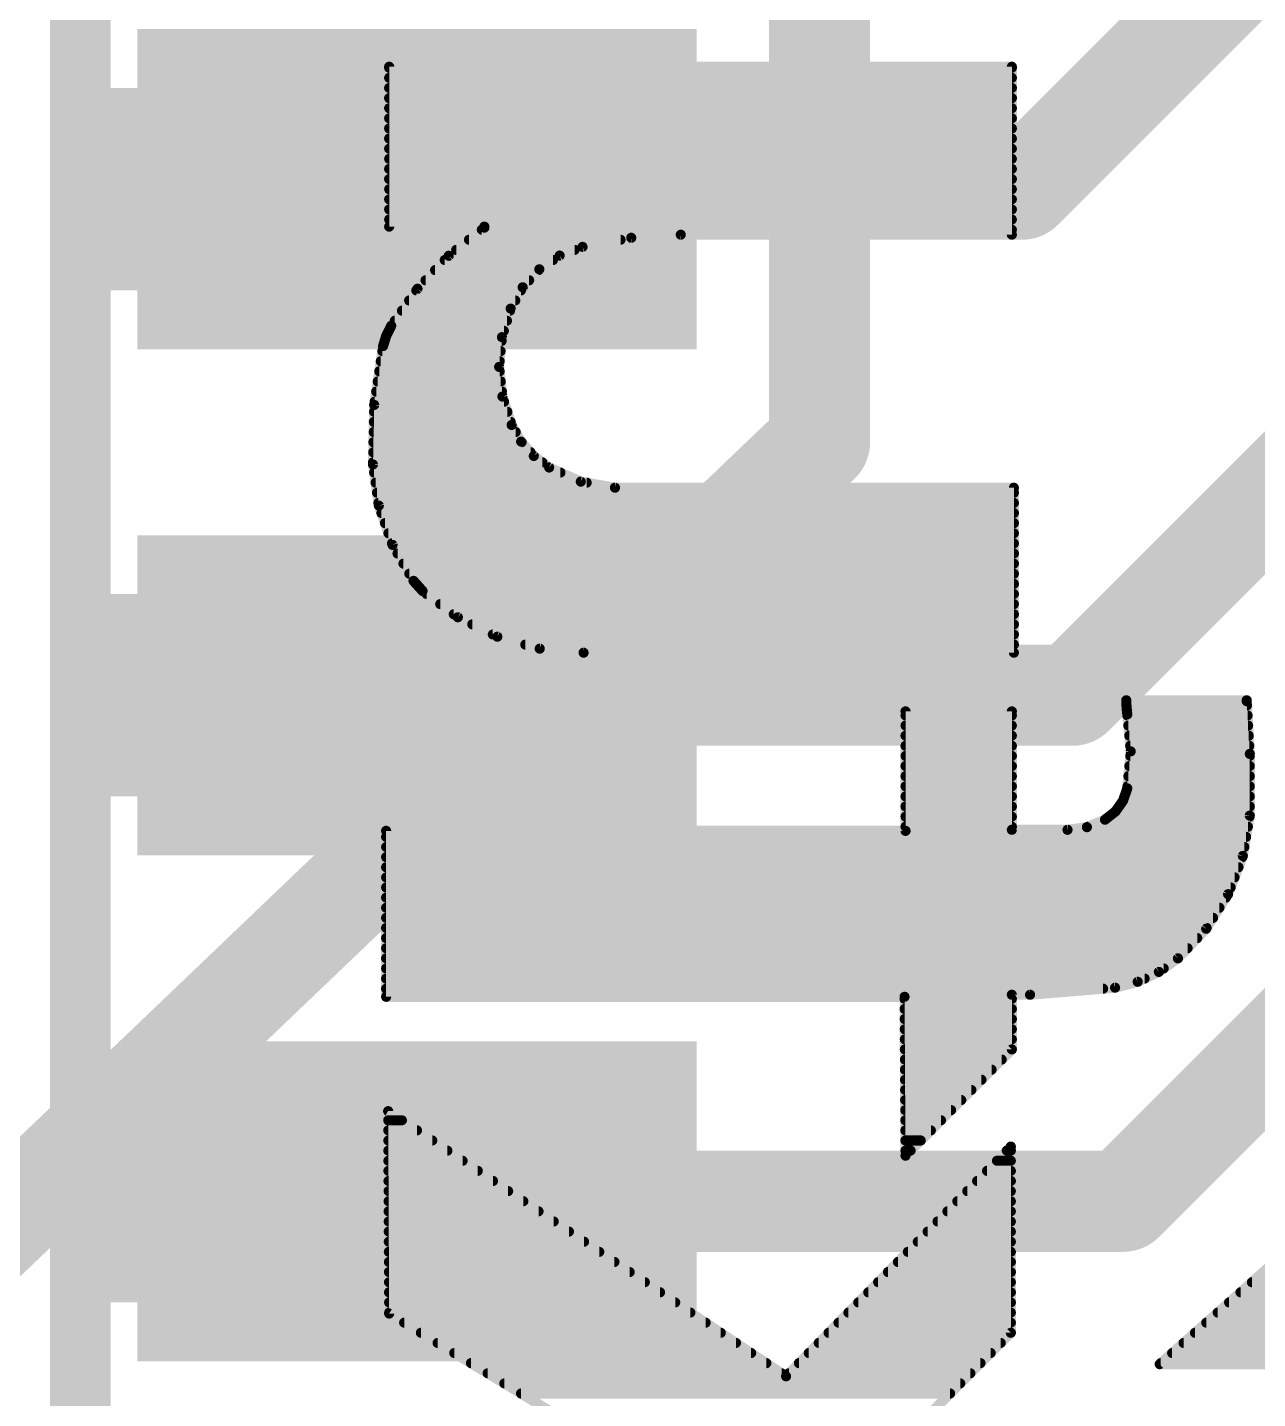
# Model space of a CAD drawing. Extents: x -32 to 75, y -18 to 32.
# Drawn here: x 13.253 to 16.339, y 12.84 to 16.281 of the extents above; entities that cross this region are included whole.
import ezdxf

# ---------------------------------------------------------------- set-up
doc = ezdxf.new("R2010")
doc.units = 0
for name, color, linetype in [('1', 12, 'CONTINUOUS'), ('16', 132, 'CONTINUOUS'), ('21', 53, 'CONTINUOUS'), ('22', 53, 'CONTINUOUS'), ('29', 253, 'CONTINUOUS'), ('31', 253, 'CONTINUOUS'), ('51', 53, 'CONTINUOUS')]:
    doc.layers.add(name, color=color, linetype=linetype)

# ---------------------------------------------------------------- blocks, each defined once
blk = doc.blocks.new('RECT')
blk.add_solid([(-0.5, -0.5), (0.5, -0.5), (-0.5, 0.5), (0.5, 0.5)])

msp = doc.modelspace()

# ---------------------------------------------------------------- linework, layer by layer
at = {"layer": '1', "const_width": 0.254}
for points in [[(15.748, 15.875), (16.383, 16.51)], [(15.875, 14.605), (17.399, 16.129)], [(14.23, 15.875), (15.748, 15.875)], [(16.002, 13.335), (18.415, 15.748)], [(14.23, 14.605), (15.875, 14.605)], [(14.23, 13.335), (16.002, 13.335)]]:
    msp.add_lwpolyline(points, dxfattribs=at)
at = {"layer": '1', "const_width": 0.127}
for points in [[(14.23, 15.9385, 1), (14.23, 15.8115)], [(15.748, 15.8115, 1), (15.748, 15.9385)], [(15.7031, 15.9199, 1), (15.7929, 15.8301)], [(14.23, 14.6685, 1), (14.23, 14.5415)], [(15.875, 14.5415, 1), (15.875, 14.6685)], [(15.8301, 14.6499, 1), (15.9199, 14.5601)], [(14.23, 13.3985, 1), (14.23, 13.2715)], [(16.002, 13.2715, 1), (16.002, 13.3985)], [(15.9571, 13.3799, 1), (16.0469, 13.2901)]]:
    msp.add_lwpolyline(points, format="xyb", dxfattribs=at)
at = {"layer": '16', "const_width": 0.254}
for points in [[(15.24, 25.4), (15.24, 15.24)], [(15.24, 15.24), (12.319, 12.446)]]:
    msp.add_lwpolyline(points, dxfattribs=at)
at = {"layer": '16', "const_width": 0.127}
for points in [[(15.2839, 15.1941, 1), (15.1961, 15.2859)], [(15.1765, 15.24, 1), (15.3035, 15.24)]]:
    msp.add_lwpolyline(points, format="xyb", dxfattribs=at)
at = {"layer": '21', "const_width": 0.1524}
msp.add_lwpolyline([(13.3858, 10.541), (13.3858, 19.939)], dxfattribs=at)
at = {"layer": '22', "const_width": 0.0127}
for points in [[(14.1605, 16.1887, 1), (14.1605, 16.176)], [(14.1605, 16.1862, 1), (14.1605, 16.1734)], [(14.1669, 16.1823, 1), (14.1542, 16.1823)], [(15.7289, 16.1823, 1), (15.7163, 16.1823)], [(15.7226, 16.176, 1), (15.7226, 16.1887)], [(15.7226, 16.1734, 1), (15.7226, 16.1862)], [(14.1605, 16.1608, 1), (14.1605, 16.1481)], [(14.1605, 16.1354, 1), (14.1605, 16.1227)], [(15.7226, 16.1481, 1), (15.7226, 16.1608)], [(15.7226, 16.1227, 1), (15.7226, 16.1354)], [(14.1605, 16.11, 1), (14.1605, 16.0972)], [(15.7226, 16.0972, 1), (15.7226, 16.11)], [(14.1605, 16.0846, 1), (14.1605, 16.0719)], [(15.7226, 16.0719, 1), (15.7226, 16.0846)], [(14.1605, 16.0592, 1), (14.1605, 16.0465)], [(14.1605, 16.0338, 1), (14.1605, 16.021)], [(15.7226, 16.0465, 1), (15.7226, 16.0592)], [(15.7226, 16.021, 1), (15.7226, 16.0338)], [(14.1605, 16.0084, 1), (14.1605, 15.9957)], [(15.7226, 15.9957, 1), (15.7226, 16.0084)], [(14.1605, 15.983, 1), (14.1605, 15.9703)], [(15.7226, 15.9703, 1), (15.7226, 15.983)], [(14.1605, 15.9322, 1), (14.1605, 15.9195)], [(14.1605, 15.9575, 1), (14.1605, 15.9449)], [(15.7226, 15.9449, 1), (15.7226, 15.9575)], [(15.7226, 15.9195, 1), (15.7226, 15.9322)], [(14.1605, 15.9068, 1), (14.1605, 15.8941)], [(15.7226, 15.8941, 1), (15.7226, 15.9068)], [(14.1605, 15.8813, 1), (14.1605, 15.8687)], [(15.7226, 15.8687, 1), (15.7226, 15.8813)], [(14.1605, 15.8306, 1), (14.1605, 15.8179)], [(14.1605, 15.8559, 1), (14.1605, 15.8433)], [(15.7226, 15.8433, 1), (15.7226, 15.8559)], [(15.7226, 15.8179, 1), (15.7226, 15.8306)], [(14.1605, 15.8051, 1), (14.1605, 15.7925)], [(15.7226, 15.7925, 1), (15.7226, 15.8051)], [(14.1605, 15.7873, 1), (14.1605, 15.7747)], [(14.1542, 15.781, 1), (14.1669, 15.781)], [(14.3929, 15.7797, 1), (14.3929, 15.7671)], [(14.4056, 15.781, 1), (14.393, 15.781)], [(14.393, 15.7785, 1), (14.4056, 15.7785)], [(14.4032, 15.7735, 1), (14.3954, 15.7835)], [(14.3993, 15.7747, 1), (14.3993, 15.7873)], [(14.7675, 15.7594, 1), (14.7683, 15.7467)], [(14.769, 15.7468, 1), (14.7667, 15.7593)], [(14.892, 15.767, 1), (14.892, 15.7544)], [(14.8924, 15.7544, 1), (14.8916, 15.767)], [(15.7163, 15.7607, 1), (15.7289, 15.7607)], [(15.7226, 15.7671, 1), (15.7226, 15.7797)], [(15.7226, 15.7544, 1), (15.7226, 15.767)], [(14.3286, 15.7289, 1), (14.3286, 15.7163)], [(14.3608, 15.7544, 1), (14.3608, 15.7417)], [(14.6256, 15.7163, 1), (14.6256, 15.7289)], [(14.6444, 15.7364, 1), (14.6468, 15.724)], [(14.6479, 15.7243, 1), (14.6433, 15.7361)], [(14.7409, 15.7417, 1), (14.7409, 15.7544)], [(14.2999, 15.7035, 1), (14.2999, 15.6909)], [(14.306, 15.7128, 1), (14.3139, 15.7028)], [(14.3145, 15.7034, 1), (14.3053, 15.7122)], [(14.5715, 15.6909, 1), (14.5715, 15.7035)], [(14.5859, 15.7143, 1), (14.5904, 15.7025)], [(14.5917, 15.7031, 1), (14.5846, 15.7137)], [(14.2517, 15.6527, 1), (14.2517, 15.6401)], [(14.2758, 15.6782, 1), (14.2758, 15.6655)], [(14.5117, 15.6401, 1), (14.5117, 15.6527)], [(14.5336, 15.6793, 1), (14.5407, 15.6687)], [(14.5419, 15.6697, 1), (14.5325, 15.6783)], [(14.5352, 15.6655, 1), (14.5352, 15.6782)], [(14.2286, 15.6273, 1), (14.2286, 15.6147)], [(14.2269, 15.6295, 1), (14.2361, 15.6207)], [(14.2367, 15.6214, 1), (14.2263, 15.6288)], [(14.4908, 15.6331, 1), (14.5002, 15.6245)], [(14.501, 15.6257, 1), (14.49, 15.632)], [(14.4911, 15.6147, 1), (14.4911, 15.6273)], [(14.2106, 15.602, 1), (14.2106, 15.5893)], [(14.4768, 15.5893, 1), (14.4768, 15.602)], [(14.1746, 15.5511, 1), (14.1746, 15.5385)], [(14.1926, 15.5766, 1), (14.1926, 15.5639)], [(14.456, 15.5385, 1), (14.456, 15.5511)], [(14.4598, 15.5784, 1), (14.4708, 15.5722)], [(14.4714, 15.5734, 1), (14.4592, 15.5772)], [(14.4637, 15.5639, 1), (14.4637, 15.5766)], [(14.1594, 15.5057, 1), (14.1473, 15.5094)], [(14.1593, 15.5258, 1), (14.1593, 15.5131)], [(14.1604, 15.5358, 1), (14.1708, 15.5284)], [(14.1713, 15.5293, 1), (14.1599, 15.5349)], [(14.4482, 15.5131, 1), (14.4482, 15.5258)], [(14.1516, 15.4803, 1), (14.139, 15.4823)], [(14.1392, 15.4832, 1), (14.1514, 15.4794)], [(14.1492, 15.5004, 1), (14.1492, 15.4877)], [(14.1477, 15.5104, 1), (14.159, 15.5047)], [(14.4497, 15.503, 1), (14.4371, 15.5042)], [(14.4373, 15.5055, 1), (14.4495, 15.5018)], [(14.4425, 15.4877, 1), (14.4425, 15.5004)], [(14.1395, 15.4496, 1), (14.1395, 15.4369)], [(14.1434, 15.4749, 1), (14.1434, 15.4623)], [(14.4377, 15.4369, 1), (14.4377, 15.4496)], [(14.4401, 15.4623, 1), (14.4401, 15.4749)], [(14.1357, 15.4242, 1), (14.1357, 15.4115)], [(14.4427, 15.4297, 1), (14.4301, 15.4283)], [(14.4301, 15.4296, 1), (14.4427, 15.4284)], [(14.4376, 15.4115, 1), (14.4376, 15.4242)], [(14.1318, 15.3987, 1), (14.1318, 15.3861)], [(14.4405, 15.3861, 1), (14.4405, 15.3987)], [(14.1242, 15.348, 1), (14.1242, 15.3353)], [(14.128, 15.3734, 1), (14.128, 15.3607)], [(14.4507, 15.3565, 1), (14.4386, 15.3525)], [(14.4383, 15.3538, 1), (14.451, 15.3552)], [(14.4433, 15.3607, 1), (14.4433, 15.3734)], [(14.4488, 15.3353, 1), (14.4488, 15.348)], [(14.1226, 15.3225, 1), (14.1226, 15.3099)], [(14.1293, 15.3334, 1), (14.1166, 15.3337)], [(14.1167, 15.3345, 1), (14.1292, 15.3326)], [(14.4571, 15.3099, 1), (14.4571, 15.3225)], [(14.1221, 15.2972, 1), (14.1221, 15.2845)], [(14.4733, 15.2863, 1), (14.4623, 15.2801)], [(14.4618, 15.2812, 1), (14.4738, 15.2852)], [(14.4653, 15.2845, 1), (14.4653, 15.2972)], [(14.121, 15.2463, 1), (14.121, 15.2337)], [(14.1216, 15.2718, 1), (14.1216, 15.2591)], [(14.4779, 15.2591, 1), (14.4779, 15.2718)], [(14.4963, 15.2456, 1), (14.4868, 15.2372)], [(14.4861, 15.2383, 1), (14.4971, 15.2446)], [(14.4928, 15.2337, 1), (14.4928, 15.2463)], [(14.1205, 15.221, 1), (14.1205, 15.2083)], [(14.5152, 15.2083, 1), (14.5152, 15.221)], [(14.5272, 15.2104, 1), (14.5195, 15.2003)], [(14.5186, 15.2012, 1), (14.5281, 15.2096)], [(14.1262, 15.185, 1), (14.1136, 15.1832)], [(14.1136, 15.1842, 1), (14.1262, 15.184)], [(14.12, 15.1956, 1), (14.12, 15.1829)], [(14.1228, 15.1701, 1), (14.1228, 15.1575)], [(14.5449, 15.1829, 1), (14.5449, 15.1956)], [(14.5644, 15.1823, 1), (14.5592, 15.1707)], [(14.558, 15.1714, 1), (14.5656, 15.1816)], [(14.5902, 15.1575, 1), (14.5902, 15.1701)], [(14.1264, 15.1448, 1), (14.1264, 15.1321)], [(14.6424, 15.1473, 1), (14.6401, 15.1348)], [(14.6387, 15.1352, 1), (14.6438, 15.1468)], [(14.6559, 15.1321, 1), (14.6559, 15.1448)], [(14.13, 15.1194, 1), (14.13, 15.1067)], [(14.7269, 15.132, 1), (14.7269, 15.1194)], [(14.7258, 15.1194, 1), (14.728, 15.132)], [(15.734, 15.1257, 1), (15.7214, 15.1257)], [(15.7277, 15.1194, 1), (15.7277, 15.132)], [(15.7277, 15.1067, 1), (15.7277, 15.1194)], [(14.1336, 15.0939, 1), (14.1336, 15.0813)], [(14.1406, 15.0828, 1), (14.1286, 15.0787)], [(14.1283, 15.0799, 1), (14.1409, 15.0817)], [(14.1411, 15.0686, 1), (14.1411, 15.0559)], [(15.7277, 15.0813, 1), (15.7277, 15.0939)], [(15.7277, 15.0559, 1), (15.7277, 15.0686)], [(14.1499, 15.0432, 1), (14.1499, 15.0305)], [(15.7277, 15.0305, 1), (15.7277, 15.0432)], [(14.1587, 15.0177, 1), (14.1587, 15.0051)], [(15.7277, 15.0051, 1), (15.7277, 15.0177)], [(14.1676, 14.9924, 1), (14.1676, 14.9797)], [(14.1744, 14.9854, 1), (14.1634, 14.979)], [(14.1629, 14.9801, 1), (14.1749, 14.9843)], [(14.1815, 14.967, 1), (14.1815, 14.9543)], [(15.7277, 14.9797, 1), (15.7277, 14.9924)], [(15.7277, 14.9543, 1), (15.7277, 14.967)], [(14.1963, 14.9415, 1), (14.1963, 14.9289)], [(15.7277, 14.9289, 1), (15.7277, 14.9415)], [(14.2111, 14.9162, 1), (14.2111, 14.9035)], [(14.2262, 14.8962, 1), (14.2168, 14.8878)], [(14.216, 14.8888, 1), (14.227, 14.8952)], [(15.7277, 14.9035, 1), (15.7277, 14.9162)], [(14.2283, 14.8908, 1), (14.2283, 14.8781)], [(14.2481, 14.8717, 1), (14.2405, 14.8615)], [(14.2396, 14.8624, 1), (14.249, 14.8708)], [(14.2545, 14.8653, 1), (14.2545, 14.8527)], [(15.7277, 14.8781, 1), (15.7277, 14.8908)], [(15.7277, 14.8527, 1), (15.7277, 14.8653)], [(14.2885, 14.8399, 1), (14.2885, 14.8273)], [(15.7277, 14.8273, 1), (15.7277, 14.8399)], [(14.3226, 14.8146, 1), (14.3226, 14.8019)], [(14.3356, 14.8063, 1), (14.33, 14.7949)], [(14.329, 14.7955, 1), (14.3366, 14.8057)], [(15.7277, 14.8019, 1), (15.7277, 14.8146)], [(14.3689, 14.7891, 1), (14.3689, 14.7765)], [(14.4205, 14.7637, 1), (14.4205, 14.7511)], [(14.4336, 14.7579, 1), (14.4302, 14.7456)], [(14.4291, 14.7461, 1), (14.4347, 14.7575)], [(15.7277, 14.7765, 1), (15.7277, 14.7891)], [(15.7277, 14.7511, 1), (15.7277, 14.7637)], [(14.502, 14.7384, 1), (14.502, 14.7257)], [(14.5388, 14.7281, 1), (14.5376, 14.7155)], [(14.5365, 14.7157, 1), (14.5399, 14.7279)], [(15.7277, 14.7257, 1), (15.7277, 14.7384)], [(14.6482, 14.718, 1), (14.6482, 14.7054)], [(14.6476, 14.7054, 1), (14.6488, 14.718)], [(15.7214, 14.7117, 1), (15.734, 14.7117)], [(15.7277, 14.7054, 1), (15.7277, 14.718)], [(16.0159, 14.5853, 1), (16.0033, 14.5841)], [(16.016, 14.5923, 1), (16.0033, 14.5923)], [(16.0096, 14.5986, 1), (16.0096, 14.586)], [(16.0033, 14.5847, 1), (16.016, 14.5847)], [(16.0101, 14.586, 1), (16.0101, 14.5733)], [(16.3183, 14.5923, 1), (16.3056, 14.5923)], [(16.3182, 14.5902, 1), (16.3056, 14.5894)], [(16.3056, 14.5898, 1), (16.3183, 14.5898)], [(16.3119, 14.586, 1), (16.3119, 14.5986)], [(16.3125, 14.5733, 1), (16.3125, 14.586)], [(15.4559, 14.5708, 1), (15.4559, 14.5581)], [(15.4559, 14.5606, 1), (15.4559, 14.5479)], [(15.4623, 14.5644, 1), (15.4496, 14.5644)], [(15.7289, 14.5644, 1), (15.7163, 14.5644)], [(15.7226, 14.5581, 1), (15.7226, 14.5708)], [(15.7226, 14.5479, 1), (15.7226, 14.5606)], [(16.0185, 14.5573, 1), (16.0059, 14.5561)], [(16.0059, 14.5561, 1), (16.0185, 14.5573)], [(16.0124, 14.5606, 1), (16.0124, 14.5479)], [(16.314, 14.5479, 1), (16.314, 14.5606)], [(15.4559, 14.5351, 1), (15.4559, 14.5225)], [(15.7226, 14.5225, 1), (15.7226, 14.5351)], [(16.0148, 14.5351, 1), (16.0148, 14.5225)], [(16.3154, 14.5225, 1), (16.3154, 14.5351)], [(15.4559, 14.5098, 1), (15.4559, 14.4971)], [(15.4559, 14.4844, 1), (15.4559, 14.4717)], [(15.7226, 14.4971, 1), (15.7226, 14.5098)], [(15.7226, 14.4717, 1), (15.7226, 14.4844)], [(16.0171, 14.5098, 1), (16.0171, 14.4971)], [(16.0195, 14.4844, 1), (16.0195, 14.4717)], [(16.3169, 14.4971, 1), (16.3169, 14.5098)], [(16.3183, 14.4717, 1), (16.3183, 14.4844)], [(15.4559, 14.4589, 1), (15.4559, 14.4463)], [(15.7226, 14.4463, 1), (15.7226, 14.4589)], [(16.0198, 14.4589, 1), (16.0198, 14.4463)], [(16.0271, 14.4634, 1), (16.0145, 14.4646)], [(16.0145, 14.4634, 1), (16.0271, 14.4646)], [(16.3259, 14.4577, 1), (16.3132, 14.4577)], [(16.3132, 14.4573, 1), (16.3258, 14.4581)], [(16.3195, 14.4463, 1), (16.3195, 14.4589)], [(15.4559, 14.4336, 1), (15.4559, 14.4209)], [(15.7226, 14.4209, 1), (15.7226, 14.4336)], [(16.0174, 14.4336, 1), (16.0174, 14.4209)], [(16.3195, 14.4209, 1), (16.3195, 14.4336)], [(15.4559, 14.4082, 1), (15.4559, 14.3955)], [(15.4559, 14.3827, 1), (15.4559, 14.3701)], [(15.7226, 14.3955, 1), (15.7226, 14.4082)], [(15.7226, 14.3701, 1), (15.7226, 14.3827)], [(16.0127, 14.3827, 1), (16.0127, 14.3701)], [(16.015, 14.4082, 1), (16.015, 14.3955)], [(16.3195, 14.3955, 1), (16.3195, 14.4082)], [(16.3195, 14.3701, 1), (16.3195, 14.3827)], [(15.4559, 14.3574, 1), (15.4559, 14.3447)], [(15.7226, 14.3447, 1), (15.7226, 14.3574)], [(16.0067, 14.3363, 1), (15.9963, 14.3437)], [(16.0053, 14.3574, 1), (16.0053, 14.3447)], [(16.0059, 14.3719, 1), (16.0185, 14.3707)], [(16.0182, 14.3692, 1), (16.0062, 14.3734)], [(16.3195, 14.3447, 1), (16.3195, 14.3574)], [(15.4559, 14.332, 1), (15.4559, 14.3193)], [(15.7226, 14.3193, 1), (15.7226, 14.332)], [(15.9772, 14.3167, 1), (15.9875, 14.3093)], [(15.9863, 14.308, 1), (15.9784, 14.318)], [(15.9913, 14.332, 1), (15.9913, 14.3193)], [(15.9955, 14.342, 1), (16.0075, 14.3379)], [(16.3195, 14.3193, 1), (16.3195, 14.332)], [(15.4559, 14.2812, 1), (15.4559, 14.2685)], [(15.4559, 14.3065, 1), (15.4559, 14.2939)], [(15.7226, 14.2939, 1), (15.7226, 14.3065)], [(15.7226, 14.2685, 1), (15.7226, 14.2812)], [(15.9085, 14.2797, 1), (15.9134, 14.268)], [(15.9133, 14.2812, 1), (15.9133, 14.2685)], [(15.9118, 14.2675, 1), (15.9101, 14.2801)], [(15.9524, 14.2976, 1), (15.9602, 14.2876)], [(15.9587, 14.2867, 1), (15.9539, 14.2985)], [(15.966, 14.3065, 1), (15.966, 14.2939)], [(16.3258, 14.3016, 1), (16.3132, 14.3038)], [(16.3132, 14.3027, 1), (16.3259, 14.3027)], [(16.3147, 14.2685, 1), (16.3147, 14.2812)], [(16.3191, 14.2939, 1), (16.3191, 14.3065)], [(14.1529, 14.271, 1), (14.1529, 14.2583)], [(14.1593, 14.2646, 1), (14.1466, 14.2646)], [(14.1529, 14.2558, 1), (14.1529, 14.2431)], [(15.4496, 14.2646, 1), (15.4623, 14.2646)], [(15.4559, 14.2583, 1), (15.4559, 14.271)], [(15.7226, 14.2736, 1), (15.7226, 14.2609)], [(15.7163, 14.2672, 1), (15.7289, 14.2672)], [(15.8614, 14.2735, 1), (15.8632, 14.2609)], [(15.8623, 14.2609, 1), (15.8623, 14.2736)], [(16.3103, 14.2431, 1), (16.3103, 14.2558)], [(14.1529, 14.2303, 1), (14.1529, 14.2177)], [(16.308, 14.1992, 1), (16.2961, 14.2038)], [(16.3059, 14.2177, 1), (16.3059, 14.2303)], [(14.1529, 14.205, 1), (14.1529, 14.1923)], [(14.1529, 14.1796, 1), (14.1529, 14.1669)], [(16.2912, 14.1669, 1), (16.2912, 14.1796)], [(16.2958, 14.2026, 1), (16.3083, 14.2004)], [(16.301, 14.1923, 1), (16.301, 14.205)], [(14.1529, 14.1541, 1), (14.1529, 14.1415)], [(16.2814, 14.1415, 1), (16.2814, 14.1541)], [(14.1529, 14.1288, 1), (14.1529, 14.1161)], [(14.1529, 14.1034, 1), (14.1529, 14.0907)], [(16.2592, 14.1079, 1), (16.2711, 14.1034)], [(16.2597, 14.0907, 1), (16.2597, 14.1034)], [(16.2705, 14.1022, 1), (16.2598, 14.109)], [(16.2716, 14.1161, 1), (16.2716, 14.1288)], [(14.1529, 14.0779, 1), (14.1529, 14.0653)], [(16.2435, 14.0653, 1), (16.2435, 14.0779)], [(14.1529, 14.0526, 1), (14.1529, 14.0399)], [(16.2274, 14.0399, 1), (16.2274, 14.0526)], [(14.1529, 14.0272, 1), (14.1529, 14.0145)], [(14.1529, 14.0017, 1), (14.1529, 13.9891)], [(16.1877, 13.9891, 1), (16.1877, 14.0017)], [(16.2048, 14.0223, 1), (16.2155, 14.0155)], [(16.2147, 14.0145, 1), (16.2055, 14.0233)], [(16.2113, 14.0145, 1), (16.2113, 14.0272)], [(14.1529, 13.9764, 1), (14.1529, 13.9637)], [(16.1635, 13.9637, 1), (16.1635, 13.9764)], [(14.1529, 13.951, 1), (14.1529, 13.9383)], [(16.1346, 13.949, 1), (16.1438, 13.9402)], [(16.1429, 13.9394, 1), (16.1355, 13.9498)], [(16.1392, 13.9383, 1), (16.1392, 13.951)], [(14.1529, 13.9002, 1), (14.1529, 13.8875)], [(14.1529, 13.9255, 1), (14.1529, 13.9129)], [(16.0556, 13.8875, 1), (16.0556, 13.9002)], [(16.0878, 13.9158, 1), (16.0952, 13.9054)], [(16.0942, 13.9048, 1), (16.0888, 13.9163)], [(16.1036, 13.9129, 1), (16.1036, 13.9255)], [(14.1529, 13.8748, 1), (14.1529, 13.8621)], [(15.9516, 13.8621, 1), (15.9516, 13.8748)], [(15.9801, 13.877, 1), (15.9833, 13.8648)], [(15.9822, 13.8646, 1), (15.9812, 13.8772)], [(16.0357, 13.8915, 1), (16.0411, 13.88)], [(16.04, 13.8796, 1), (16.0368, 13.8919)], [(14.1529, 13.8544, 1), (14.1529, 13.8418)], [(14.1466, 13.8481, 1), (14.1593, 13.8481)], [(15.4597, 13.8481, 1), (15.4471, 13.8481)], [(15.4534, 13.8493, 1), (15.4534, 13.8367)], [(15.4534, 13.8418, 1), (15.4534, 13.8544)], [(15.7226, 13.8596, 1), (15.7226, 13.8469)], [(15.7289, 13.8532, 1), (15.7163, 13.8532)], [(15.7226, 13.8367, 1), (15.7226, 13.8493)], [(15.7678, 13.8595, 1), (15.7688, 13.8469)], [(15.7683, 13.8469, 1), (15.7683, 13.8596)], [(15.4536, 13.8239, 1), (15.4536, 13.8113)], [(15.4538, 13.7986, 1), (15.4538, 13.7859)], [(15.7226, 13.8113, 1), (15.7226, 13.8239)], [(15.7226, 13.7859, 1), (15.7226, 13.7986)], [(15.4539, 13.7731, 1), (15.4539, 13.7605)], [(15.7226, 13.7605, 1), (15.7226, 13.7731)], [(15.4541, 13.7477, 1), (15.4541, 13.7351)], [(15.7226, 13.7351, 1), (15.7226, 13.7477)], [(15.4542, 13.7224, 1), (15.4542, 13.7097)], [(15.4544, 13.6969, 1), (15.4544, 13.6843)], [(15.6972, 13.6843, 1), (15.6972, 13.6969)], [(15.7163, 13.716, 1), (15.7289, 13.716)], [(15.7271, 13.7115, 1), (15.7181, 13.7205)], [(15.7226, 13.7097, 1), (15.7226, 13.7224)], [(15.4545, 13.6715, 1), (15.4545, 13.6589)], [(15.6718, 13.6589, 1), (15.6718, 13.6715)], [(15.4547, 13.6462, 1), (15.4547, 13.6335)], [(15.6464, 13.6335, 1), (15.6464, 13.6462)], [(15.4549, 13.6207, 1), (15.4549, 13.6081)], [(15.455, 13.5953, 1), (15.455, 13.5827)], [(15.5956, 13.5827, 1), (15.5956, 13.5953)], [(15.621, 13.6081, 1), (15.621, 13.6207)], [(14.1615, 13.5664, 1), (14.1545, 13.5558)], [(14.1643, 13.5611, 1), (14.1517, 13.5611)], [(15.4552, 13.57, 1), (15.4552, 13.5573)], [(15.5702, 13.5573, 1), (15.5702, 13.57)], [(14.1581, 13.5445, 1), (14.1581, 13.5319)], [(14.1582, 13.5191, 1), (14.1582, 13.5065)], [(14.1924, 13.5319, 1), (14.1924, 13.5445)], [(14.2304, 13.5065, 1), (14.2304, 13.5191)], [(15.4553, 13.5445, 1), (15.4553, 13.5319)], [(15.4555, 13.5191, 1), (15.4555, 13.5065)], [(15.5194, 13.5065, 1), (15.5194, 13.5191)], [(15.5448, 13.5319, 1), (15.5448, 13.5445)], [(14.1584, 13.4938, 1), (14.1584, 13.4811)], [(14.2685, 13.4811, 1), (14.2685, 13.4938)], [(15.4557, 13.4938, 1), (15.4557, 13.4811)], [(15.494, 13.4811, 1), (15.494, 13.4938)], [(14.1585, 13.4684, 1), (14.1585, 13.4557)], [(14.3066, 13.4557, 1), (14.3066, 13.4684)], [(15.4558, 13.4684, 1), (15.4558, 13.4557)], [(15.4514, 13.4538, 1), (15.4604, 13.4448)], [(15.4496, 13.4493, 1), (15.4622, 13.4493)], [(15.4686, 13.4557, 1), (15.4686, 13.4684)], [(15.7101, 13.4684, 1), (15.7101, 13.4557)], [(15.7264, 13.4722, 1), (15.7138, 13.4722)], [(15.7246, 13.4678, 1), (15.7156, 13.4766)], [(15.7201, 13.4557, 1), (15.7201, 13.4684)], [(14.1586, 13.4429, 1), (14.1586, 13.4303)], [(14.1587, 13.4176, 1), (14.1587, 13.4049)], [(14.3447, 13.4303, 1), (14.3447, 13.4429)], [(14.3828, 13.4049, 1), (14.3828, 13.4176)], [(15.6604, 13.4176, 1), (15.6604, 13.4049)], [(15.6853, 13.4429, 1), (15.6853, 13.4303)], [(15.7201, 13.4303, 1), (15.7201, 13.4429)], [(15.7201, 13.4049, 1), (15.7201, 13.4176)], [(14.1589, 13.3922, 1), (14.1589, 13.3795)], [(14.4209, 13.3795, 1), (14.4209, 13.3922)], [(15.6356, 13.3922, 1), (15.6356, 13.3795)], [(15.7201, 13.3795, 1), (15.7201, 13.3922)], [(14.159, 13.3667, 1), (14.159, 13.3541)], [(14.459, 13.3541, 1), (14.459, 13.3667)], [(15.6108, 13.3667, 1), (15.6108, 13.3541)], [(15.7201, 13.3541, 1), (15.7201, 13.3667)], [(14.1591, 13.3414, 1), (14.1591, 13.3287)], [(14.1592, 13.316, 1), (14.1592, 13.3033)], [(14.4971, 13.3287, 1), (14.4971, 13.3414)], [(14.5352, 13.3033, 1), (14.5352, 13.316)], [(15.5611, 13.316, 1), (15.5611, 13.3033)], [(15.5859, 13.3414, 1), (15.5859, 13.3287)], [(15.7201, 13.3287, 1), (15.7201, 13.3414)], [(15.7201, 13.3033, 1), (15.7201, 13.316)], [(14.1594, 13.2905, 1), (14.1594, 13.2779)], [(14.5733, 13.2779, 1), (14.5733, 13.2905)], [(15.5362, 13.2905, 1), (15.5362, 13.2779)], [(15.7201, 13.2779, 1), (15.7201, 13.2905)], [(14.1595, 13.2652, 1), (14.1595, 13.2525)], [(14.6114, 13.2525, 1), (14.6114, 13.2652)], [(15.5114, 13.2652, 1), (15.5114, 13.2525)], [(15.7201, 13.2525, 1), (15.7201, 13.2652)], [(14.1596, 13.2398, 1), (14.1596, 13.2271)], [(14.1597, 13.2143, 1), (14.1597, 13.2017)], [(14.6495, 13.2271, 1), (14.6495, 13.2398)], [(14.6876, 13.2017, 1), (14.6876, 13.2143)], [(15.4617, 13.2143, 1), (15.4617, 13.2017)], [(15.4866, 13.2398, 1), (15.4866, 13.2271)], [(15.7201, 13.2271, 1), (15.7201, 13.2398)], [(15.7201, 13.2017, 1), (15.7201, 13.2143)], [(14.1599, 13.189, 1), (14.1599, 13.1763)], [(14.7257, 13.1763, 1), (14.7257, 13.189)], [(15.4369, 13.189, 1), (15.4369, 13.1763)], [(15.7201, 13.1763, 1), (15.7201, 13.189)], [(14.16, 13.1636, 1), (14.16, 13.1509)], [(14.7638, 13.1509, 1), (14.7638, 13.1636)], [(15.412, 13.1636, 1), (15.412, 13.1509)], [(15.7201, 13.1509, 1), (15.7201, 13.1636)], [(14.1601, 13.1381, 1), (14.1601, 13.1255)], [(14.1602, 13.1128, 1), (14.1602, 13.1001)], [(14.8019, 13.1255, 1), (14.8019, 13.1381)], [(14.84, 13.1001, 1), (14.84, 13.1128)], [(15.3624, 13.1128, 1), (15.3624, 13.1001)], [(15.3872, 13.1381, 1), (15.3872, 13.1255)], [(15.7201, 13.1255, 1), (15.7201, 13.1381)], [(15.7201, 13.1001, 1), (15.7201, 13.1128)], [(16.2963, 13.1128, 1), (16.2963, 13.1001)], [(16.3249, 13.1381, 1), (16.3249, 13.1255)], [(14.1604, 13.0874, 1), (14.1604, 13.0747)], [(14.8781, 13.0747, 1), (14.8781, 13.0874)], [(15.3375, 13.0874, 1), (15.3375, 13.0747)], [(15.7201, 13.0747, 1), (15.7201, 13.0874)], [(16.2677, 13.0874, 1), (16.2677, 13.0747)], [(14.1638, 13.0585, 1), (14.1572, 13.0477)], [(14.1605, 13.0619, 1), (14.1605, 13.0493)], [(14.1542, 13.0531, 1), (14.1668, 13.0531)], [(14.1982, 13.0366, 1), (14.1982, 13.0239)], [(14.9162, 13.0493, 1), (14.9162, 13.0619)], [(14.9543, 13.0239, 1), (14.9543, 13.0366)], [(15.2878, 13.0366, 1), (15.2878, 13.0239)], [(15.3127, 13.0619, 1), (15.3127, 13.0493)], [(15.7201, 13.0493, 1), (15.7201, 13.0619)], [(15.7201, 13.0239, 1), (15.7201, 13.0366)], [(16.2105, 13.0366, 1), (16.2105, 13.0239)], [(16.2391, 13.0619, 1), (16.2391, 13.0493)], [(14.2401, 13.0112, 1), (14.2401, 12.9985)], [(14.9924, 12.9985, 1), (14.9924, 13.0112)], [(15.263, 13.0112, 1), (15.263, 12.9985)], [(15.7138, 13.0048, 1), (15.7264, 13.0048)], [(15.7246, 13.0003, 1), (15.7156, 13.0093)], [(15.7201, 12.9985, 1), (15.7201, 13.0112)], [(16.182, 13.0112, 1), (16.182, 12.9985)], [(14.282, 12.9857, 1), (14.282, 12.9731)], [(15.0305, 12.9731, 1), (15.0305, 12.9857)], [(15.2382, 12.9857, 1), (15.2382, 12.9731)], [(15.6947, 12.9731, 1), (15.6947, 12.9857)], [(16.1534, 12.9857, 1), (16.1534, 12.9731)], [(14.3239, 12.9604, 1), (14.3239, 12.9477)], [(14.3657, 12.935, 1), (14.3657, 12.9223)], [(15.0686, 12.9477, 1), (15.0686, 12.9604)], [(15.1067, 12.9223, 1), (15.1067, 12.935)], [(15.1885, 12.935, 1), (15.1885, 12.9223)], [(15.2133, 12.9604, 1), (15.2133, 12.9477)], [(15.6439, 12.9223, 1), (15.6439, 12.935)], [(15.6693, 12.9477, 1), (15.6693, 12.9604)], [(16.0962, 12.935, 1), (16.0962, 12.9223)], [(16.1248, 12.9604, 1), (16.1248, 12.9477)], [(14.4076, 12.9095, 1), (14.4076, 12.8969)], [(15.1448, 12.8969, 1), (15.1448, 12.9095)], [(15.1517, 12.9, 1), (15.1607, 12.8912)], [(15.1527, 12.8903, 1), (15.1597, 12.9009)], [(15.1636, 12.9095, 1), (15.1636, 12.8969)], [(15.6185, 12.8969, 1), (15.6185, 12.9095)], [(16.0934, 12.9324, 1), (16.0934, 12.9198)], [(16.0892, 12.9308, 1), (16.0976, 12.9214)], [(14.4495, 12.8841, 1), (14.4495, 12.8715)], [(15.5931, 12.8715, 1), (15.5931, 12.8841)], [(14.4914, 12.8588, 1), (14.4914, 12.8461)], [(15.5677, 12.8461, 1), (15.5677, 12.8588)]]:
    msp.add_lwpolyline(points, format="xyb", dxfattribs=at)
at = {"layer": '22', "const_width": 0.0254}
for points in [[(14.1605, 15.781), (14.1605, 16.1823)], [(14.1605, 16.1823), (15.7226, 16.1823)], [(14.1605, 16.1798), (15.7226, 16.1798)], [(15.7226, 16.1823), (15.7226, 15.7607)], [(14.1605, 16.1544), (15.7226, 16.1544)], [(14.1605, 16.129), (15.7226, 16.129)], [(14.1605, 16.1036), (15.7226, 16.1036)], [(14.1605, 16.0782), (15.7226, 16.0782)], [(14.1605, 16.0528), (15.7226, 16.0528)], [(14.1605, 16.0274), (15.7226, 16.0274)], [(14.1605, 16.002), (15.7226, 16.002)], [(14.1605, 15.9766), (15.7226, 15.9766)], [(14.1605, 15.9512), (15.7226, 15.9512)], [(14.1605, 15.9258), (15.7226, 15.9258)], [(14.1605, 15.9004), (15.7226, 15.9004)], [(14.1605, 15.875), (15.7226, 15.875)], [(14.1605, 15.8496), (15.7226, 15.8496)], [(14.1605, 15.8242), (15.7226, 15.8242)], [(14.1605, 15.7988), (15.7226, 15.7988)], [(14.3993, 15.781), (14.1605, 15.781)], [(14.3099, 15.7078), (14.3993, 15.7785)], [(14.3929, 15.7734), (15.7226, 15.7734)], [(14.3993, 15.7785), (14.3993, 15.781)], [(14.7679, 15.753), (14.6456, 15.7302)], [(14.892, 15.7607), (14.7679, 15.753)], [(15.7226, 15.7607), (14.892, 15.7607)], [(14.3286, 15.7226), (14.6256, 15.7226)], [(14.3608, 15.748), (14.7409, 15.748)], [(14.6456, 15.7302), (14.5881, 15.7084)], [(14.2315, 15.6251), (14.3099, 15.7078)], [(14.2999, 15.6972), (14.5715, 15.6972)], [(14.5881, 15.7084), (14.5372, 15.674)], [(14.2517, 15.6464), (14.5117, 15.6464)], [(14.2758, 15.6718), (14.5352, 15.6718)], [(14.5372, 15.674), (14.4955, 15.6288)], [(14.1656, 15.5321), (14.2315, 15.6251)], [(14.2286, 15.621), (14.4911, 15.621)], [(14.4955, 15.6288), (14.4653, 15.5753)], [(14.2106, 15.5956), (14.4768, 15.5956)], [(14.1746, 15.5448), (14.456, 15.5448)], [(14.1926, 15.5702), (14.4637, 15.5702)], [(14.4653, 15.5753), (14.4434, 15.5036)], [(14.1453, 15.4813), (14.1533, 15.5075)], [(14.1533, 15.5075), (14.1656, 15.5321)], [(14.1593, 15.5194), (14.4482, 15.5194)], [(14.1229, 15.3335), (14.1453, 15.4813)], [(14.1492, 15.494), (14.4425, 15.494)], [(14.4434, 15.5036), (14.4364, 15.429)], [(14.1395, 15.4432), (14.4377, 15.4432)], [(14.1434, 15.4686), (14.4401, 15.4686)], [(14.1357, 15.4178), (14.4376, 15.4178)], [(14.4364, 15.429), (14.4447, 15.3545)], [(14.1318, 15.3924), (14.4405, 15.3924)], [(14.1242, 15.3416), (14.4488, 15.3416)], [(14.128, 15.367), (14.4433, 15.367)], [(14.4447, 15.3545), (14.4678, 15.2832)], [(14.1199, 15.1841), (14.1229, 15.3335)], [(14.1226, 15.3162), (14.4571, 15.3162)], [(14.1221, 15.2908), (14.4653, 15.2908)], [(14.4678, 15.2832), (14.4916, 15.2414)], [(14.121, 15.24), (14.4928, 15.24)], [(14.1216, 15.2654), (14.4779, 15.2654)], [(14.4916, 15.2414), (14.5234, 15.2054)], [(14.1205, 15.2146), (14.5152, 15.2146)], [(14.5234, 15.2054), (14.5618, 15.1765)], [(14.1346, 15.0808), (14.1199, 15.1841)], [(14.12, 15.1892), (14.5449, 15.1892)], [(14.1228, 15.1638), (14.5902, 15.1638)], [(14.5618, 15.1765), (14.6412, 15.141)], [(14.1264, 15.1384), (14.6559, 15.1384)], [(14.6412, 15.141), (14.7269, 15.1257)], [(14.13, 15.113), (15.7277, 15.113)], [(14.7269, 15.1257), (15.7277, 15.1257)], [(15.7277, 15.1257), (15.7277, 14.7117)], [(14.1336, 15.0876), (15.7277, 15.0876)], [(14.1689, 14.9822), (14.1346, 15.0808)], [(14.1411, 15.0622), (15.7277, 15.0622)], [(14.1499, 15.0368), (15.7277, 15.0368)], [(14.1587, 15.0114), (15.7277, 15.0114)], [(14.1676, 14.986), (15.7277, 14.986)], [(14.2215, 14.892), (14.1689, 14.9822)], [(14.1815, 14.9606), (15.7277, 14.9606)], [(14.1963, 14.9352), (15.7277, 14.9352)], [(14.2111, 14.9098), (15.7277, 14.9098)], [(14.2443, 14.8666), (14.2215, 14.892)], [(14.2283, 14.8844), (15.7277, 14.8844)], [(14.3328, 14.8006), (14.2443, 14.8666)], [(14.2545, 14.859), (15.7277, 14.859)], [(14.2885, 14.8336), (15.7277, 14.8336)], [(14.3226, 14.8082), (15.7277, 14.8082)], [(14.4319, 14.7518), (14.3328, 14.8006)], [(14.3689, 14.7828), (15.7277, 14.7828)], [(14.4205, 14.7574), (15.7277, 14.7574)], [(14.5382, 14.7218), (14.4319, 14.7518)], [(14.502, 14.732), (15.7277, 14.732)], [(14.6482, 14.7117), (14.5382, 14.7218)], [(15.7277, 14.7117), (14.6482, 14.7117)], [(16.3119, 14.5923), (16.0096, 14.5923)], [(16.0096, 14.5923), (16.0096, 14.5847)], [(16.0096, 14.5847), (16.0122, 14.5567)], [(16.0101, 14.5796), (16.3125, 14.5796)], [(16.3119, 14.5898), (16.3119, 14.5923)], [(16.3195, 14.4577), (16.3119, 14.5898)], [(15.7226, 14.5644), (15.4559, 14.5644)], [(15.4559, 14.5644), (15.4559, 14.2646)], [(15.4559, 14.5542), (15.7226, 14.5542)], [(15.7226, 14.2672), (15.7226, 14.5644)], [(16.0122, 14.5567), (16.0208, 14.464)], [(16.0124, 14.5542), (16.314, 14.5542)], [(15.4559, 14.5288), (15.7226, 14.5288)], [(16.0148, 14.5288), (16.3154, 14.5288)], [(15.4559, 14.5034), (15.7226, 14.5034)], [(15.4559, 14.478), (15.7226, 14.478)], [(16.0171, 14.5034), (16.3169, 14.5034)], [(16.0195, 14.478), (16.3183, 14.478)], [(15.4559, 14.4526), (15.7226, 14.4526)], [(16.0208, 14.464), (16.0122, 14.3713)], [(16.0198, 14.4526), (16.3195, 14.4526)], [(16.3195, 14.3027), (16.3195, 14.4577)], [(15.4559, 14.4272), (15.7226, 14.4272)], [(16.0174, 14.4272), (16.3195, 14.4272)], [(15.4559, 14.4018), (15.7226, 14.4018)], [(15.4559, 14.3764), (15.7226, 14.3764)], [(16.0127, 14.3764), (16.3195, 14.3764)], [(16.015, 14.4018), (16.3195, 14.4018)], [(15.4559, 14.351), (15.7226, 14.351)], [(16.0015, 14.34), (15.9823, 14.313)], [(16.0122, 14.3713), (16.0015, 14.34)], [(16.0053, 14.351), (16.3195, 14.351)], [(15.4559, 14.3256), (15.7226, 14.3256)], [(15.9823, 14.313), (15.9563, 14.2926)], [(15.9913, 14.3256), (16.3195, 14.3256)], [(15.4559, 14.3002), (15.7226, 14.3002)], [(15.4559, 14.2748), (15.7226, 14.2748)], [(15.9109, 14.2738), (15.8623, 14.2672)], [(15.9563, 14.2926), (15.9109, 14.2738)], [(15.9133, 14.2748), (16.3147, 14.2748)], [(15.966, 14.3002), (16.3191, 14.3002)], [(16.3021, 14.2015), (16.3195, 14.3027)], [(15.4559, 14.2646), (14.1529, 14.2646)], [(14.1529, 14.2646), (14.1529, 13.8481)], [(14.1529, 14.2494), (16.3103, 14.2494)], [(15.8623, 14.2672), (15.7226, 14.2672)], [(14.1529, 14.224), (16.3059, 14.224)], [(16.2651, 14.1056), (16.3021, 14.2015)], [(14.1529, 14.1986), (16.301, 14.1986)], [(14.1529, 14.1732), (16.2912, 14.1732)], [(14.1529, 14.1478), (16.2814, 14.1478)], [(14.1529, 14.1224), (16.2716, 14.1224)], [(14.1529, 14.097), (16.2597, 14.097)], [(16.2101, 14.0189), (16.2651, 14.1056)], [(14.1529, 14.0716), (16.2435, 14.0716)], [(14.1529, 14.0462), (16.2274, 14.0462)], [(14.1529, 14.0208), (16.2113, 14.0208)], [(14.1529, 13.9954), (16.1877, 13.9954)], [(16.1392, 13.9446), (16.2101, 14.0189)], [(14.1529, 13.97), (16.1635, 13.97)], [(14.1529, 13.9446), (16.1392, 13.9446)], [(16.0915, 13.9106), (16.1392, 13.9446)], [(14.1529, 13.9192), (16.1036, 13.9192)], [(14.1529, 13.8938), (16.0556, 13.8938)], [(16.0384, 13.8857), (16.0915, 13.9106)], [(14.1529, 13.8684), (15.9516, 13.8684)], [(15.7683, 13.8532), (15.9817, 13.8709)], [(15.9817, 13.8709), (16.0384, 13.8857)], [(14.1529, 13.8481), (15.4534, 13.8481)], [(15.4534, 13.8481), (15.4559, 13.4493)], [(15.4534, 13.843), (15.7226, 13.843)], [(15.7226, 13.716), (15.7226, 13.8532)], [(15.7226, 13.8532), (15.7683, 13.8532)], [(15.4536, 13.8176), (15.7226, 13.8176)], [(15.4538, 13.7922), (15.7226, 13.7922)], [(15.4539, 13.7668), (15.7226, 13.7668)], [(15.4541, 13.7414), (15.7226, 13.7414)], [(15.4542, 13.716), (15.7226, 13.716)], [(15.4544, 13.6906), (15.6972, 13.6906)], [(15.4559, 13.4493), (15.7226, 13.716)], [(15.4545, 13.6652), (15.6718, 13.6652)], [(15.4547, 13.6398), (15.6464, 13.6398)], [(15.4549, 13.6144), (15.621, 13.6144)], [(15.455, 13.589), (15.5956, 13.589)], [(15.1562, 12.8956), (14.158, 13.5611)], [(14.158, 13.5611), (14.1605, 13.0531)], [(15.4552, 13.5636), (15.5702, 13.5636)], [(14.1581, 13.5382), (14.1924, 13.5382)], [(14.1582, 13.5128), (14.2304, 13.5128)], [(15.4553, 13.5382), (15.5448, 13.5382)], [(15.4555, 13.5128), (15.5194, 13.5128)], [(14.1584, 13.4874), (14.2685, 13.4874)], [(15.4557, 13.4874), (15.494, 13.4874)], [(14.1585, 13.462), (14.3066, 13.462)], [(15.7201, 13.4722), (15.1562, 12.8956)], [(15.4558, 13.462), (15.4686, 13.462)], [(15.7101, 13.462), (15.7201, 13.462)], [(15.7201, 13.0048), (15.7201, 13.4722)], [(14.1586, 13.4366), (14.3447, 13.4366)], [(14.1587, 13.4112), (14.3828, 13.4112)], [(15.6604, 13.4112), (15.7201, 13.4112)], [(15.6853, 13.4366), (15.7201, 13.4366)], [(16.0934, 12.9261), (16.6421, 13.4137)], [(14.1589, 13.3858), (14.4209, 13.3858)], [(15.6356, 13.3858), (15.7201, 13.3858)], [(14.159, 13.3604), (14.459, 13.3604)], [(15.6108, 13.3604), (15.7201, 13.3604)], [(14.1591, 13.335), (14.4971, 13.335)], [(14.1592, 13.3096), (14.5352, 13.3096)], [(15.5611, 13.3096), (15.7201, 13.3096)], [(15.5859, 13.335), (15.7201, 13.335)], [(14.1594, 13.2842), (14.5733, 13.2842)], [(15.5362, 13.2842), (15.7201, 13.2842)], [(14.1595, 13.2588), (14.6114, 13.2588)], [(15.5114, 13.2588), (15.7201, 13.2588)], [(14.1596, 13.2334), (14.6495, 13.2334)], [(14.1597, 13.208), (14.6876, 13.208)], [(15.4617, 13.208), (15.7201, 13.208)], [(15.4866, 13.2334), (15.7201, 13.2334)], [(14.1599, 13.1826), (14.7257, 13.1826)], [(15.4369, 13.1826), (15.7201, 13.1826)], [(14.16, 13.1572), (14.7638, 13.1572)], [(15.412, 13.1572), (15.7201, 13.1572)], [(14.1601, 13.1318), (14.8019, 13.1318)], [(14.1602, 13.1064), (14.84, 13.1064)], [(15.3624, 13.1064), (15.7201, 13.1064)], [(15.3872, 13.1318), (15.7201, 13.1318)], [(16.2963, 13.1064), (17.948, 13.1064)], [(16.3249, 13.1318), (17.9606, 13.1318)], [(14.1604, 13.081), (14.8781, 13.081)], [(15.3375, 13.081), (15.7201, 13.081)], [(16.2677, 13.081), (17.9297, 13.081)], [(14.1605, 13.0556), (14.9162, 13.0556)], [(14.1605, 13.0531), (14.8641, 12.6263)], [(14.1982, 13.0302), (14.9543, 13.0302)], [(15.2878, 13.0302), (15.7201, 13.0302)], [(15.3127, 13.0556), (15.7201, 13.0556)], [(16.2105, 13.0302), (17.8846, 13.0302)], [(16.2391, 13.0556), (17.9099, 13.0556)], [(14.2401, 13.0048), (14.9924, 13.0048)], [(15.1511, 12.4358), (15.7201, 13.0048)], [(15.263, 13.0048), (15.7201, 13.0048)], [(16.182, 13.0048), (17.8549, 13.0048)], [(14.282, 12.9794), (15.0305, 12.9794)], [(15.2382, 12.9794), (15.6947, 12.9794)], [(16.1534, 12.9794), (17.8135, 12.9794)], [(14.3239, 12.954), (15.0686, 12.954)], [(14.3657, 12.9286), (15.1067, 12.9286)], [(15.1885, 12.9286), (15.6439, 12.9286)], [(15.2133, 12.954), (15.6693, 12.954)], [(16.0962, 12.9286), (17.6397, 12.9286)], [(16.1248, 12.954), (17.7625, 12.954)], [(14.4076, 12.9032), (15.1448, 12.9032)], [(15.1636, 12.9032), (15.6185, 12.9032)], [(17.6098, 12.9261), (16.0934, 12.9261)], [(14.4495, 12.8778), (15.5931, 12.8778)], [(14.4914, 12.8524), (15.5677, 12.8524)]]:
    msp.add_lwpolyline(points, dxfattribs=at)

# ---------------------------------------------------------------- block references
at = {"layer": '1', "xscale": 0.6, "yscale": 1.2, "rotation": 270}
for p in [(14.23, 15.875), (14.23, 14.605), (14.23, 13.335)]:
    msp.add_blockref('RECT', p, dxfattribs=at)
at = {"layer": '29', "xscale": 0.8032, "yscale": 1.4032, "rotation": 270}
for p in [(14.23, 15.875), (14.23, 14.605), (14.23, 13.335)]:
    msp.add_blockref('RECT', p, dxfattribs=at)
at = {"layer": '31', "xscale": 0.6, "yscale": 1.2, "rotation": 270}
for p in [(14.23, 15.875), (14.23, 14.605), (14.23, 13.335)]:
    msp.add_blockref('RECT', p, dxfattribs=at)
at = {"layer": '51', "xscale": 0.508, "yscale": 1.143, "rotation": 270}
for p in [(13.9573, 15.875), (13.9573, 14.605), (13.9573, 13.335)]:
    msp.add_blockref('RECT', p, dxfattribs=at)

doc.saveas('drawing.dxf')
